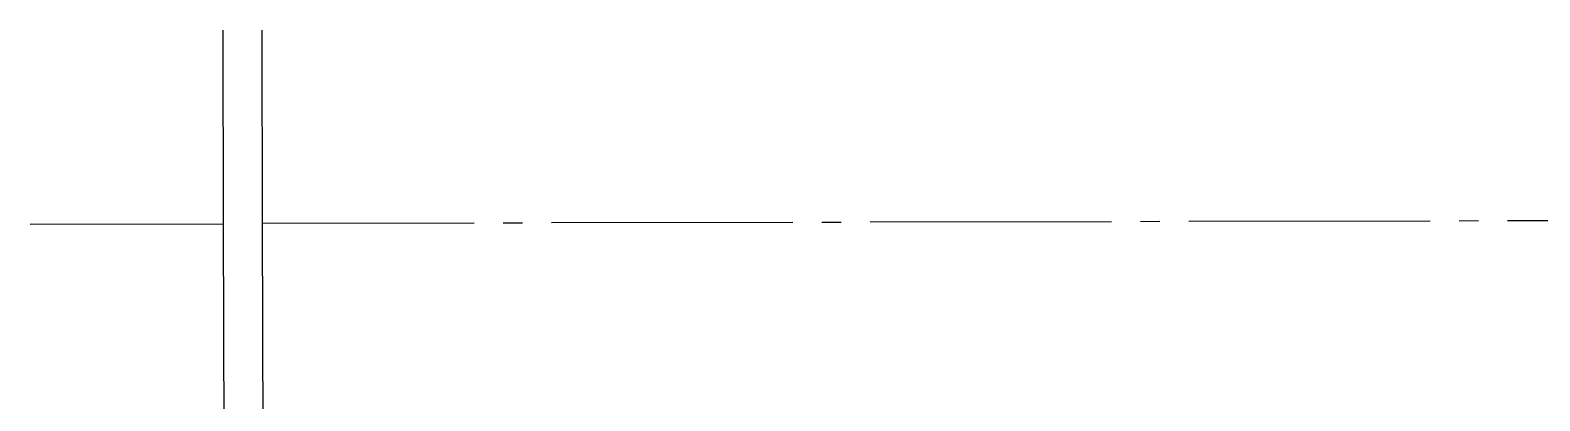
# Model space of a CAD drawing. Extents: x 511994 to 515316, y 6048038 to 6051499.
# Drawn here: x 512013 to 512795, y 6049674 to 6049865 of the extents above; entities that cross this region are included whole.
import ezdxf

# ---------------------------------------------------------------- set-up
doc = ezdxf.new("R2010")
doc.units = 0
doc.header["$LTSCALE"] = 5
doc.linetypes.add('foc-QUARTERLINE', pattern=[33, 25, -3, 2, -3])
doc.layers.add('L-SEC', color=7, linetype='Continuous')
doc.layers.add('L-SECQ', color=8, linetype='foc-QUARTERLINE')

msp = doc.modelspace()

# ---------------------------------------------------------------- linework, layer by layer
at = {"layer": 'L-SEC'}
for p, q in [((512113.183, 6049865.132), (512113.418, 6049765.131)), ((512133.3, 6049865.172), (512133.535, 6049765.178)), ((512113.418, 6049765.131), (512115.632, 6048960.615)), ((512133.535, 6049765.186), (512135.749, 6048960.661))]:
    msp.add_line(p, q, dxfattribs=at)
at = {"layer": 'L-SECQ'}
for p, q in [((512013.418, 6049764.907), (512113.418, 6049765.131)), ((512903.264, 6049766.82), (512133.535, 6049765.186))]:
    msp.add_line(p, q, dxfattribs=at)

doc.saveas('drawing.dxf')
